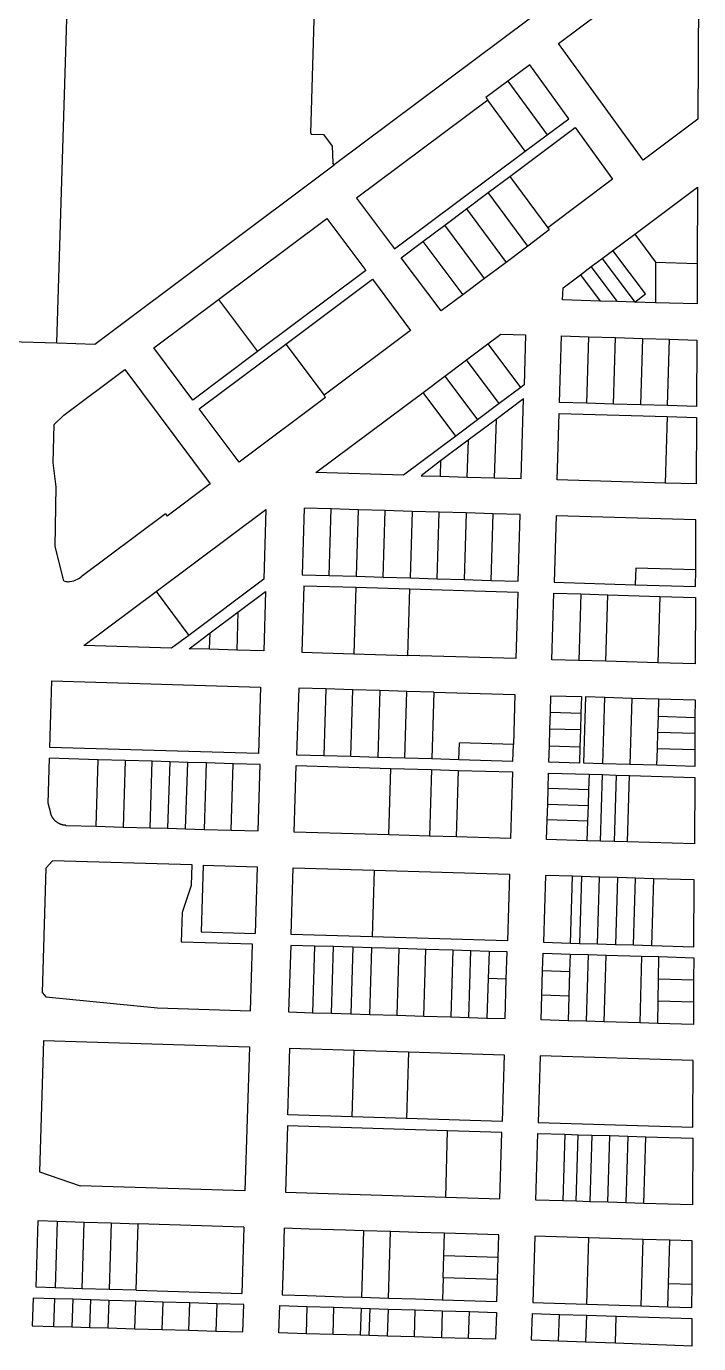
# Model space of a CAD drawing. Header units: inches. Extents: x 486468 to 494399, y 5455955 to 5460553.
# Drawn here: x 491655 to 492030, y 5456726 to 5457462 of the extents above; entities that cross this region are included whole.
import ezdxf

# ---------------------------------------------------------------- set-up
doc = ezdxf.new("R2010")
doc.units = ezdxf.units.IN
doc.header["$MEASUREMENT"] = 0
doc.layers.add('ParcelLines', color=10, linetype='Continuous')

msp = doc.modelspace()

# ---------------------------------------------------------------- linework, layer by layer
at = {"layer": 'ParcelLines', "color": 1}
for p, q in [((491813.967, 5457401.974), (491820.554, 5457616.52)), ((491672.209, 5457284.952), (491681.892, 5457600.324)), ((491988.717, 5457505.227), (491827.134, 5457384.299)), ((492030.495, 5457497.833), (492030.047, 5457409.882)), ((491952.347, 5457452.131), (492001.096, 5457488.632)), ((491999.547, 5457387.032), (491952.347, 5457452.131)), ((491936.209, 5457440.196), (491924.007, 5457431.06)), ((491958.013, 5457410.12), (491936.209, 5457440.196)), ((491924.007, 5457431.06), (491911.802, 5457421.922)), ((491924.007, 5457431.06), (491945.864, 5457401.024)), ((491911.802, 5457421.922), (491912.805, 5457420.55)), ((491912.805, 5457420.55), (491839.591, 5457365.735)), ((491933.715, 5457391.929), (491912.805, 5457420.55)), ((491945.864, 5457401.024), (491958.013, 5457410.12)), ((492030.047, 5457409.882), (491999.547, 5457387.032)), ((491813.967, 5457401.974), (491814.296, 5457401.531)), ((491814.296, 5457401.531), (491821.118, 5457401.3)), ((491821.118, 5457401.3), (491826.003, 5457394.742)), ((491925.179, 5457377.915), (491961.595, 5457405.176)), ((491933.715, 5457391.929), (491945.864, 5457401.024)), ((491961.595, 5457405.176), (491982.505, 5457376.333)), ((491826.003, 5457394.742), (491826.33, 5457385.378)), ((491860.823, 5457337.358), (491933.715, 5457391.929)), ((491693.514, 5457284.298), (491827.134, 5457384.299)), ((491827.134, 5457384.299), (491826.33, 5457385.378)), ((491913.04, 5457368.827), (491925.179, 5457377.915)), ((491925.179, 5457377.915), (491946.251, 5457349.193)), ((491982.505, 5457376.333), (491946.251, 5457349.193)), ((491994.807, 5457345.672), (492029.897, 5457371.933)), ((492029.897, 5457371.933), (492029.698, 5457329.333)), ((491839.591, 5457365.735), (491860.823, 5457337.358)), ((491900.9, 5457359.739), (491913.04, 5457368.827)), ((491935.069, 5457338.918), (491913.04, 5457368.827)), ((491888.761, 5457350.651), (491900.9, 5457359.739)), ((491900.9, 5457359.739), (491922.985, 5457329.872)), ((491762.562, 5457309.241), (491822.958, 5457354.437)), ((491822.958, 5457354.437), (491844.719, 5457325.304)), ((491876.621, 5457341.564), (491888.761, 5457350.651)), ((491910.902, 5457320.826), (491888.761, 5457350.651)), ((491947.153, 5457347.964), (491935.069, 5457338.918)), ((491946.251, 5457349.193), (491947.153, 5457347.964)), ((491864.481, 5457332.476), (491876.621, 5457341.564)), ((491876.621, 5457341.564), (491898.818, 5457311.78)), ((491982.648, 5457336.571), (491994.807, 5457345.672)), ((491994.807, 5457345.672), (492006.498, 5457330.033)), ((491935.069, 5457338.918), (491922.985, 5457329.872)), ((491976.618, 5457332.061), (491982.648, 5457336.571)), ((492000.898, 5457312.233), (491982.648, 5457336.571)), ((491844.719, 5457325.304), (491784.336, 5457280.11)), ((491886.735, 5457302.734), (491864.481, 5457332.476)), ((491922.985, 5457329.872), (491910.902, 5457320.826)), ((491964.518, 5457323.001), (491970.558, 5457327.521)), ((491970.558, 5457327.521), (491976.618, 5457332.061)), ((491985.198, 5457307.983), (491970.558, 5457327.521)), ((491976.618, 5457332.061), (491994.838, 5457307.703)), ((492006.498, 5457330.033), (492006.348, 5457307.363)), ((492006.498, 5457330.033), (492029.698, 5457329.333)), ((492029.698, 5457329.333), (492029.598, 5457306.683)), ((491800.059, 5457284.269), (491848.366, 5457320.422)), ((491848.366, 5457320.422), (491869.694, 5457291.868)), ((491910.902, 5457320.826), (491898.818, 5457311.78)), ((491954.798, 5457315.731), (491964.518, 5457323.001)), ((491898.818, 5457311.78), (491886.735, 5457302.734)), ((491954.548, 5457308.881), (491954.798, 5457315.731)), ((491994.838, 5457307.703), (492000.898, 5457312.233)), ((491726.323, 5457282.12), (491762.562, 5457309.241)), ((491762.562, 5457309.241), (491784.336, 5457280.11)), ((491975.498, 5457308.262), (491954.548, 5457308.881)), ((491985.198, 5457307.983), (491975.498, 5457308.262)), ((491994.838, 5457307.703), (491985.198, 5457307.983)), ((492006.348, 5457307.363), (491994.838, 5457307.703)), ((492029.598, 5457306.683), (492006.348, 5457307.363)), ((491869.694, 5457291.868), (491821.397, 5457255.709)), ((491912.919, 5457284.411), (491920.099, 5457289.781)), ((491920.099, 5457289.781), (491933.899, 5457289.381)), ((491933.899, 5457289.381), (491933.05, 5457261.431)), ((491952.9, 5457251.682), (491953.999, 5457288.781)), ((491953.999, 5457288.781), (491969.048, 5457288.332)), ((491646.018, 5457285.756), (491672.209, 5457284.952)), ((491672.209, 5457284.952), (491693.514, 5457284.298)), ((491748.103, 5457252.992), (491726.323, 5457282.12)), ((491751.75, 5457248.114), (491800.059, 5457284.269)), ((491800.059, 5457284.269), (491821.397, 5457255.709)), ((491900.849, 5457275.381), (491912.919, 5457284.411)), ((491969.048, 5457288.332), (491967.95, 5457251.232)), ((491969.048, 5457288.332), (491984.148, 5457287.883)), ((491984.148, 5457287.883), (491999.198, 5457287.433)), ((491999.198, 5457287.433), (492014.298, 5457286.983)), ((492014.298, 5457286.983), (492029.498, 5457286.533)), ((492029.498, 5457286.533), (492029.298, 5457249.383)), ((491784.336, 5457280.11), (491748.103, 5457252.992)), ((491888.77, 5457266.35), (491900.849, 5457275.381)), ((491919.09, 5457250.991), (491900.849, 5457275.381)), ((491676.137, 5457244.541), (491710.225, 5457270.055)), ((491710.225, 5457270.055), (491757.92, 5457206.281)), ((491876.65, 5457257.28), (491888.77, 5457266.35)), ((491931.16, 5457260.021), (491919.09, 5457250.991)), ((491933.05, 5457261.431), (491931.16, 5457260.021)), ((491822.309, 5457254.488), (491774.018, 5457218.333)), ((491816.901, 5457212.58), (491876.65, 5457257.28)), ((491822.309, 5457254.488), (491821.397, 5457255.709)), ((491894.9, 5457232.891), (491876.65, 5457257.28)), ((491932.8, 5457253.632), (491917.39, 5457242.101)), ((491931.5, 5457209.132), (491932.8, 5457253.632)), ((491967.95, 5457251.232), (491952.9, 5457251.682)), ((491670.812, 5457239.407), (491676.137, 5457244.541)), ((491774.018, 5457218.333), (491751.75, 5457248.114)), ((491919.09, 5457250.991), (491907.02, 5457241.961)), ((491951.6, 5457208.482), (491952.7, 5457245.582)), ((491952.7, 5457245.582), (492012.999, 5457243.773)), ((491983.049, 5457250.773), (491967.95, 5457251.232)), ((491998.099, 5457250.323), (491983.049, 5457250.773)), ((492013.199, 5457249.873), (491998.099, 5457250.323)), ((492029.298, 5457249.383), (492013.199, 5457249.873)), ((491670.153, 5457217.857), (491670.812, 5457239.407)), ((491907.02, 5457241.961), (491894.9, 5457232.891)), ((491917.39, 5457242.101), (491901.94, 5457230.541)), ((492012.999, 5457243.773), (492029.249, 5457243.283)), ((492029.249, 5457243.283), (492029.1, 5457206.134)), ((491894.9, 5457232.891), (491865.75, 5457211.08)), ((491901.94, 5457230.541), (491886.5, 5457218.981)), ((491671.949, 5457204.61), (491670.153, 5457217.857)), ((491886.5, 5457218.981), (491875.55, 5457210.781)), ((491865.75, 5457211.08), (491816.901, 5457212.58)), ((491875.55, 5457210.781), (491886.25, 5457210.461)), ((491886.25, 5457210.461), (491901.35, 5457210.022)), ((491901.35, 5457210.022), (491916.4, 5457209.582)), ((491916.4, 5457209.582), (491931.5, 5457209.132)), ((492011.9, 5457206.653), (491951.6, 5457208.482)), ((491671.398, 5457171.245), (491671.949, 5457204.61)), ((491757.92, 5457206.281), (491733.765, 5457188.215)), ((492029.1, 5457206.134), (492011.9, 5457206.653)), ((491732.853, 5457189.435), (491685.85, 5457154.278)), ((491727.685, 5457146.072), (491788.901, 5457191.863)), ((491732.853, 5457189.435), (491733.765, 5457188.215)), ((491788.901, 5457191.863), (491787.72, 5457152.903)), ((491810.302, 5457192.68), (491809.202, 5457155.48)), ((491825.402, 5457192.22), (491810.302, 5457192.68)), ((491840.452, 5457191.77), (491825.402, 5457192.22)), ((491855.552, 5457191.31), (491840.452, 5457191.77)), ((491870.6, 5457190.861), (491855.552, 5457191.31)), ((491885.7, 5457190.402), (491870.6, 5457190.861)), ((491900.75, 5457189.952), (491885.7, 5457190.402)), ((491915.85, 5457189.492), (491900.75, 5457189.952)), ((491930.9, 5457189.032), (491915.85, 5457189.492)), ((491929.801, 5457151.882), (491930.9, 5457189.032)), ((491951, 5457188.382), (491949.901, 5457151.282)), ((492029, 5457186.034), (491951, 5457188.382)), ((492028.85, 5457158.184), (492029, 5457186.034)), ((491676.215, 5457152.015), (491671.398, 5457171.245)), ((492028.85, 5457158.184), (491995.4, 5457159.184)), ((492028.8, 5457148.884), (492028.85, 5457158.184)), ((491787.72, 5457152.903), (491745.894, 5457121.613)), ((491810.22, 5457149.344), (491809.071, 5457112.194)), ((491809.202, 5457155.48), (491824.252, 5457155.03)), ((491810.22, 5457149.344), (491839.152, 5457148.481)), ((491824.252, 5457155.03), (491839.352, 5457154.58)), ((491839.352, 5457154.58), (491854.402, 5457154.132)), ((491854.402, 5457154.132), (491869.502, 5457153.682)), ((491869.502, 5457153.682), (491884.552, 5457153.232)), ((491884.552, 5457153.232), (491899.652, 5457152.782)), ((491899.652, 5457152.782), (491914.701, 5457152.332)), ((491914.701, 5457152.332), (491929.801, 5457151.882)), ((491949.901, 5457151.282), (491995.15, 5457149.904)), ((491995.15, 5457149.904), (492028.8, 5457148.884)), ((491687.388, 5457115.93), (491727.685, 5457146.072)), ((491727.685, 5457146.072), (491745.894, 5457121.613)), ((491773.298, 5457134.505), (491788.732, 5457146.05)), ((491788.732, 5457146.05), (491787.728, 5457112.94)), ((491839.152, 5457148.481), (491838.027, 5457111.332)), ((491839.152, 5457148.481), (491869.302, 5457147.582)), ((491868.202, 5457110.432), (491869.302, 5457147.582)), ((491869.302, 5457147.582), (491929.601, 5457145.782)), ((491929.601, 5457145.782), (491928.502, 5457108.632)), ((491948.602, 5457108.034), (491949.701, 5457145.182)), ((491949.701, 5457145.182), (491964.801, 5457144.723)), ((491964.801, 5457144.723), (491963.702, 5457107.594)), ((491964.801, 5457144.723), (491979.901, 5457144.264)), ((491978.751, 5457107.144), (491979.901, 5457144.264)), ((491979.901, 5457144.264), (492008.75, 5457143.394)), ((492008.75, 5457143.394), (492028.75, 5457142.784)), ((492028.75, 5457142.784), (492028.601, 5457105.684)), ((491757.865, 5457122.959), (491773.298, 5457134.505)), ((491773.298, 5457134.505), (491772.64, 5457113.389)), ((491745.894, 5457121.613), (491736.347, 5457114.471)), ((491746.129, 5457114.179), (491757.865, 5457122.959)), ((491757.551, 5457113.839), (491757.865, 5457122.959)), ((491736.347, 5457114.471), (491687.388, 5457115.93)), ((491757.551, 5457113.839), (491746.129, 5457114.179)), ((491772.64, 5457113.389), (491757.551, 5457113.839)), ((491787.728, 5457112.94), (491772.64, 5457113.389)), ((491809.071, 5457112.194), (491838.027, 5457111.332)), ((491838.027, 5457111.332), (491868.202, 5457110.432)), ((491928.502, 5457108.632), (491868.202, 5457110.432)), ((491963.702, 5457107.594), (491948.602, 5457108.034)), ((491978.751, 5457107.144), (491963.702, 5457107.594)), ((492007.651, 5457106.304), (491978.751, 5457107.144)), ((492028.601, 5457105.684), (492007.651, 5457106.304)), ((491668.405, 5457059.079), (491669.504, 5457096.179)), ((491669.504, 5457096.179), (491785.934, 5457092.77)), ((491785.934, 5457092.77), (491784.785, 5457055.621)), ((491807.253, 5457092.131), (491806.104, 5457054.981)), ((491822.353, 5457091.682), (491807.253, 5457092.131)), ((491822.353, 5457091.682), (491821.204, 5457054.541)), ((491837.403, 5457091.232), (491822.353, 5457091.682)), ((491836.304, 5457054.092), (491837.403, 5457091.232)), ((491852.503, 5457090.782), (491837.403, 5457091.232)), ((491852.503, 5457090.782), (491851.403, 5457053.652)), ((491867.603, 5457090.332), (491852.503, 5457090.782)), ((491882.652, 5457089.882), (491867.603, 5457090.332)), ((491882.652, 5457089.882), (491927.902, 5457088.533)), ((491927.902, 5457088.533), (491927.073, 5457060.683)), ((491947.732, 5457078.634), (491948.002, 5457087.934)), ((491948.002, 5457087.934), (491965.102, 5457087.434)), ((491965.102, 5457087.434), (491964.812, 5457078.084)), ((491966.403, 5457050.234), (491967.502, 5457087.384)), ((491967.502, 5457087.384), (491978.152, 5457087.064)), ((491978.152, 5457087.064), (491993.252, 5457086.604)), ((491993.252, 5457086.604), (492008.352, 5457086.144)), ((492008.352, 5457086.144), (492028.501, 5457085.535)), ((492028.501, 5457085.535), (492028.452, 5457075.635)), ((491947.453, 5457069.284), (491947.732, 5457078.634)), ((491964.812, 5457078.084), (491964.523, 5457068.784)), ((492007.772, 5457067.585), (492008.042, 5457076.234)), ((492028.452, 5457075.635), (492028.402, 5457066.985)), ((491947.173, 5457059.934), (491947.453, 5457069.284)), ((491964.523, 5457068.784), (491964.233, 5457059.434)), ((491927.073, 5457060.683), (491896.923, 5457061.583)), ((491926.803, 5457051.433), (491927.073, 5457060.683)), ((492007.483, 5457058.285), (492007.772, 5457067.585)), ((492007.772, 5457067.585), (492028.402, 5457066.985)), ((492028.402, 5457066.985), (492028.353, 5457057.685)), ((491784.785, 5457055.621), (491668.405, 5457059.079)), ((491806.104, 5457054.981), (491821.204, 5457054.541)), ((491821.204, 5457054.541), (491836.304, 5457054.092)), ((491836.304, 5457054.092), (491851.403, 5457053.652)), ((491851.403, 5457053.652), (491866.453, 5457053.213)), ((491866.453, 5457053.213), (491881.553, 5457052.773)), ((491946.903, 5457050.834), (491947.173, 5457059.934)), ((491964.233, 5457059.434), (491963.953, 5457050.334)), ((492007.203, 5457049.045), (492007.483, 5457058.285)), ((492028.353, 5457057.685), (492028.303, 5457048.435)), ((491667.426, 5457027.84), (491668.205, 5457052.979)), ((491695.305, 5457052.169), (491668.205, 5457052.979)), ((491694.206, 5457015.03), (491695.305, 5457052.169)), ((491710.405, 5457051.72), (491695.305, 5457052.169)), ((491710.405, 5457051.72), (491709.256, 5457014.59)), ((491725.505, 5457051.271), (491710.405, 5457051.72)), ((491724.356, 5457014.15), (491725.505, 5457051.271)), ((491735.255, 5457050.981), (491725.505, 5457051.271)), ((491745.305, 5457050.681), (491735.255, 5457050.981)), ((491755.655, 5457050.381), (491745.305, 5457050.681)), ((491755.655, 5457050.381), (491754.506, 5457013.271)), ((491770.755, 5457049.931), (491755.655, 5457050.381)), ((491769.605, 5457012.831), (491770.755, 5457049.931)), ((491785.805, 5457049.481), (491770.755, 5457049.931)), ((491784.705, 5457012.382), (491785.805, 5457049.481)), ((491804.805, 5457011.782), (491805.905, 5457048.881)), ((491805.905, 5457048.881), (491858.753, 5457047.333)), ((491858.753, 5457047.333), (491881.353, 5457046.663)), ((491881.353, 5457046.663), (491880.255, 5457009.533)), ((491881.353, 5457046.663), (491896.453, 5457046.223)), ((491881.553, 5457052.773), (491896.653, 5457052.323)), ((491895.355, 5457009.083), (491896.453, 5457046.223)), ((491896.453, 5457046.223), (491926.653, 5457045.333)), ((491896.653, 5457052.323), (491926.803, 5457051.433)), ((491963.953, 5457050.334), (491946.903, 5457050.834)), ((491977.053, 5457049.925), (491966.403, 5457050.234)), ((491992.153, 5457049.485), (491977.053, 5457049.925)), ((492007.203, 5457049.045), (491992.153, 5457049.485)), ((492028.303, 5457048.435), (492007.203, 5457049.045)), ((491926.653, 5457045.333), (491925.554, 5457008.184)), ((491946.493, 5457036.033), (491946.753, 5457044.733)), ((491946.753, 5457044.733), (491969.303, 5457044.075)), ((491969.303, 5457044.075), (491969.033, 5457035.335)), ((491969.303, 5457044.075), (491976.903, 5457043.845)), ((491976.903, 5457043.845), (491984.453, 5457043.625)), ((491984.453, 5457043.625), (491983.354, 5457006.515)), ((491984.453, 5457043.625), (491991.953, 5457043.405)), ((491991.953, 5457043.405), (492028.303, 5457042.335)), ((492028.303, 5457042.335), (492028.104, 5457005.186)), ((491946.233, 5457027.284), (491946.493, 5457036.033)), ((491969.033, 5457035.335), (491968.763, 5457026.635)), ((491668.846, 5457022.29), (491667.426, 5457027.84)), ((491945.974, 5457018.584), (491946.233, 5457027.284)), ((491968.763, 5457026.635), (491968.494, 5457017.885)), ((491945.654, 5457007.634), (491945.974, 5457018.584)), ((491968.494, 5457017.885), (491945.974, 5457018.584)), ((491968.494, 5457017.885), (491968.154, 5457006.965)), ((491677.306, 5457015.53), (491694.206, 5457015.03)), ((491694.206, 5457015.03), (491709.256, 5457014.59)), ((491709.256, 5457014.59), (491724.356, 5457014.15)), ((491724.356, 5457014.15), (491734.106, 5457013.871)), ((491734.106, 5457013.871), (491744.156, 5457013.571)), ((491744.156, 5457013.571), (491754.506, 5457013.271)), ((491754.506, 5457013.271), (491769.605, 5457012.831)), ((491769.605, 5457012.831), (491784.705, 5457012.382)), ((491857.605, 5457010.213), (491804.805, 5457011.782)), ((491880.255, 5457009.533), (491857.605, 5457010.213)), ((491895.355, 5457009.083), (491880.255, 5457009.533)), ((491925.554, 5457008.184), (491895.355, 5457009.083)), ((491968.154, 5457006.965), (491945.654, 5457007.634)), ((491975.804, 5457006.735), (491968.154, 5457006.965)), ((491983.354, 5457006.515), (491975.804, 5457006.735)), ((491990.854, 5457006.295), (491983.354, 5457006.515)), ((492028.104, 5457005.186), (491990.854, 5457006.295)), ((491666.306, 5456991.888), (491669.923, 5456995.779)), ((491747.785, 5456993.468), (491669.923, 5456995.779)), ((491664.18, 5456921.956), (491666.306, 5456991.888)), ((491747.438, 5456982.176), (491747.785, 5456993.468)), ((491753.876, 5456993.287), (491752.734, 5456956.11)), ((491753.876, 5456993.287), (491784.039, 5456992.392)), ((491784.039, 5456992.392), (491782.896, 5456955.2)), ((491802.99, 5456954.602), (491804.133, 5456991.816)), ((491804.133, 5456991.816), (491849.405, 5456990.465)), ((491849.405, 5456990.465), (491848.266, 5456953.234)), ((491849.405, 5456990.465), (491924.847, 5456988.213)), ((491924.847, 5456988.213), (491923.733, 5456950.954)), ((491945.005, 5456987.534), (491943.856, 5456950.235)), ((491960.055, 5456987.094), (491945.005, 5456987.534)), ((491965.104, 5456986.944), (491960.055, 5456987.094)), ((491975.154, 5456986.645), (491965.104, 5456986.944)), ((491742.402, 5456967.09), (491747.438, 5456982.176)), ((491985.204, 5456986.345), (491975.154, 5456986.645)), ((491995.254, 5456986.045), (491985.204, 5456986.345)), ((492005.354, 5456985.746), (491995.254, 5456986.045)), ((492028.004, 5456985.086), (492005.354, 5456985.746)), ((492027.806, 5456947.736), (492028.004, 5456985.086)), ((491741.888, 5456950.341), (491742.402, 5456967.09)), ((491781.49, 5456949.146), (491741.888, 5456950.341)), ((491752.734, 5456956.11), (491782.896, 5456955.2)), ((491848.266, 5456953.234), (491802.99, 5456954.602)), ((491923.733, 5456950.954), (491848.266, 5456953.234)), ((491943.856, 5456950.235), (491958.956, 5456949.785)), ((491780.348, 5456911.956), (491781.49, 5456949.146)), ((491802.803, 5456948.511), (491801.66, 5456911.306)), ((491816.055, 5456948.111), (491802.803, 5456948.511)), ((491816.055, 5456948.111), (491814.959, 5456910.895)), ((491826.757, 5456947.791), (491816.055, 5456948.111)), ((491825.609, 5456910.575), (491826.757, 5456947.791)), ((491837.408, 5456947.461), (491826.757, 5456947.791)), ((491837.408, 5456947.461), (491836.308, 5456910.245)), ((491848.109, 5456947.141), (491837.408, 5456947.461)), ((491846.958, 5456909.914), (491848.109, 5456947.141)), ((491863.161, 5456946.691), (491848.109, 5456947.141)), ((491863.161, 5456946.691), (491862.058, 5456909.454)), ((491878.264, 5456946.232), (491863.161, 5456946.691)), ((491877.157, 5456908.994), (491878.264, 5456946.232)), ((491893.366, 5456945.772), (491878.264, 5456946.232)), ((491893.366, 5456945.772), (491892.257, 5456908.524)), ((491903.417, 5456945.472), (491893.366, 5456945.772)), ((491902.306, 5456908.224), (491903.417, 5456945.472)), ((491913.519, 5456945.162), (491903.417, 5456945.472)), ((491913.519, 5456945.162), (491913.043, 5456929.936)), ((491923.57, 5456944.862), (491913.519, 5456945.162)), ((491923.115, 5456929.635), (491923.57, 5456944.862)), ((491943.416, 5456934.385), (491943.706, 5456944.135)), ((491943.706, 5456944.135), (491958.756, 5456943.685)), ((491958.756, 5456943.685), (491958.466, 5456933.935)), ((491958.756, 5456943.685), (491968.806, 5456943.385)), ((491958.956, 5456949.785), (491964.006, 5456949.635)), ((491964.006, 5456949.635), (491974.056, 5456949.335)), ((491968.806, 5456943.385), (491967.707, 5456906.115)), ((491968.806, 5456943.385), (491978.856, 5456943.085)), ((491974.056, 5456949.335), (491984.106, 5456949.036)), ((491977.757, 5456905.805), (491978.856, 5456943.085)), ((491978.856, 5456943.085), (491998.606, 5456942.496)), ((491984.106, 5456949.036), (491994.156, 5456948.736)), ((491994.156, 5456948.736), (492004.206, 5456948.436)), ((492004.206, 5456948.436), (492027.806, 5456947.736)), ((491998.606, 5456942.496), (492008.356, 5456942.206)), ((492008.356, 5456942.206), (492027.756, 5456941.636)), ((492027.756, 5456941.636), (492027.686, 5456929.186)), ((491913.043, 5456929.936), (491912.356, 5456907.913)), ((491923.115, 5456929.635), (491913.043, 5456929.936)), ((491922.456, 5456907.603), (491923.115, 5456929.635)), ((491943.017, 5456920.635), (491943.416, 5456934.385)), ((491958.466, 5456933.935), (491958.057, 5456920.135)), ((492007.926, 5456917.336), (492008.136, 5456929.736)), ((492008.136, 5456929.736), (492027.686, 5456929.186)), ((492027.686, 5456929.186), (492027.626, 5456916.737)), ((491664.18, 5456921.956), (491666.108, 5456919.76)), ((491942.607, 5456906.885), (491943.017, 5456920.635)), ((491958.057, 5456920.135), (491943.017, 5456920.635)), ((491666.108, 5456919.76), (491728.394, 5456913.549)), ((491728.394, 5456913.549), (491780.348, 5456911.956)), ((491958.057, 5456920.135), (491957.657, 5456906.425)), ((492007.707, 5456904.897), (492007.926, 5456917.336)), ((492027.626, 5456916.737), (492007.926, 5456917.336)), ((492027.626, 5456916.737), (492027.557, 5456904.287)), ((491801.66, 5456911.306), (491814.959, 5456910.895)), ((491814.959, 5456910.895), (491825.609, 5456910.575)), ((491825.609, 5456910.575), (491836.308, 5456910.245)), ((491836.308, 5456910.245), (491846.958, 5456909.914)), ((491846.958, 5456909.914), (491862.058, 5456909.454)), ((491862.058, 5456909.454), (491877.157, 5456908.994)), ((491877.157, 5456908.994), (491892.257, 5456908.524)), ((491892.257, 5456908.524), (491902.306, 5456908.224)), ((491902.306, 5456908.224), (491912.356, 5456907.913)), ((491912.356, 5456907.913), (491922.456, 5456907.603)), ((491957.657, 5456906.425), (491942.607, 5456906.885)), ((491967.707, 5456906.115), (491957.657, 5456906.425)), ((491977.757, 5456905.805), (491967.707, 5456906.115)), ((491997.757, 5456905.197), (491977.757, 5456905.805)), ((492007.707, 5456904.897), (491997.757, 5456905.197)), ((492027.557, 5456904.287), (492007.707, 5456904.897)), ((491664.895, 5456895.378), (491662.638, 5456822.03)), ((491664.895, 5456895.378), (491779.731, 5456891.858)), ((491779.731, 5456891.858), (491777.287, 5456811.484)), ((491801.209, 5456853.884), (491802.309, 5456891.033)), ((491802.309, 5456891.033), (491838.159, 5456889.944)), ((491838.159, 5456889.944), (491868.609, 5456889.014)), ((491868.609, 5456889.014), (491867.509, 5456851.834)), ((491868.609, 5456889.014), (491921.908, 5456887.385)), ((491921.908, 5456887.385), (491920.809, 5456850.186)), ((491942.007, 5456886.785), (491940.909, 5456849.586)), ((492027.457, 5456884.137), (491942.007, 5456886.785)), ((492027.258, 5456846.938), (492027.457, 5456884.137)), ((491801.01, 5456847.784), (491799.86, 5456810.635)), ((491890.409, 5456845.015), (491801.01, 5456847.784)), ((491837.059, 5456852.774), (491801.209, 5456853.884)), ((491867.509, 5456851.834), (491837.059, 5456852.774)), ((491920.809, 5456850.186), (491867.509, 5456851.834)), ((491940.909, 5456849.586), (492027.258, 5456846.938)), ((491920.609, 5456844.086), (491890.409, 5456845.015)), ((491919.51, 5456806.936), (491920.609, 5456844.086)), ((491939.61, 5456806.286), (491940.709, 5456843.486)), ((491940.709, 5456843.486), (491955.809, 5456843.026)), ((491955.809, 5456843.026), (491963.309, 5456842.796)), ((491963.309, 5456842.796), (491970.859, 5456842.566)), ((491970.859, 5456842.566), (491980.909, 5456842.256)), ((491980.909, 5456842.256), (491990.959, 5456841.946)), ((491990.959, 5456841.946), (492001.009, 5456841.636)), ((492001.009, 5456841.636), (492027.258, 5456840.838)), ((492027.258, 5456840.838), (492027.06, 5456803.588)), ((491662.638, 5456822.03), (491685.381, 5456814.299)), ((491777.287, 5456811.484), (491685.381, 5456814.299)), ((491799.86, 5456810.635), (491889.31, 5456807.865)), ((491889.31, 5456807.865), (491919.51, 5456806.936)), ((491954.66, 5456805.816), (491939.61, 5456806.286)), ((491962.21, 5456805.587), (491954.66, 5456805.816)), ((491969.76, 5456805.357), (491962.21, 5456805.587)), ((491979.81, 5456805.047), (491969.76, 5456805.357)), ((491989.86, 5456804.737), (491979.81, 5456805.047)), ((491999.91, 5456804.427), (491989.86, 5456804.737)), ((492027.06, 5456803.588), (491999.91, 5456804.427)), ((491660.763, 5456757.583), (491661.912, 5456794.782)), ((491661.912, 5456794.782), (491672.412, 5456794.452)), ((491672.412, 5456794.452), (491671.263, 5456757.263)), ((491672.412, 5456794.452), (491687.512, 5456793.983)), ((491686.363, 5456756.803), (491687.512, 5456793.983)), ((491687.512, 5456793.983), (491702.562, 5456793.523)), ((491702.562, 5456793.523), (491701.413, 5456756.344)), ((491702.562, 5456793.523), (491717.661, 5456793.053)), ((491716.513, 5456755.884), (491717.661, 5456793.053)), ((491776.693, 5456791.221), (491717.661, 5456793.053)), ((491776.693, 5456791.221), (491775.595, 5456754.071)), ((491843.361, 5456789.175), (491842.262, 5456751.985)), ((491858.461, 5456788.705), (491843.361, 5456789.175)), ((491857.362, 5456751.525), (491858.461, 5456788.705)), ((491888.321, 5456775.285), (491888.711, 5456787.765)), ((491918.91, 5456786.836), (491888.711, 5456787.765)), ((491918.541, 5456774.335), (491918.91, 5456786.836)), ((491939.01, 5456786.187), (491937.911, 5456749.037)), ((491969.16, 5456785.257), (491939.01, 5456786.187)), ((491968.061, 5456748.107), (491969.16, 5456785.257)), ((491999.31, 5456784.337), (491969.16, 5456785.257)), ((491999.31, 5456784.337), (491998.211, 5456747.167)), ((492014.41, 5456783.877), (491999.31, 5456784.337)), ((492013.661, 5456759.637), (492014.41, 5456783.877)), ((492026.96, 5456783.487), (492014.41, 5456783.877)), ((492026.831, 5456759.237), (492026.96, 5456783.487)), ((491887.941, 5456762.935), (491888.321, 5456775.285)), ((491888.321, 5456775.285), (491918.541, 5456774.335)), ((491918.171, 5456761.986), (491918.541, 5456774.335)), ((491887.941, 5456762.935), (491887.578, 5456750.606)), ((491918.171, 5456761.986), (491887.941, 5456762.935)), ((491917.812, 5456749.686), (491918.171, 5456761.986)), ((492013.261, 5456746.707), (492013.661, 5456759.637)), ((492026.761, 5456746.288), (492026.831, 5456759.237)), ((491659.063, 5456751.583), (491658.563, 5456736.083)), ((491671.113, 5456751.203), (491659.063, 5456751.583)), ((491671.263, 5456757.263), (491660.763, 5456757.583)), ((491686.363, 5456756.803), (491671.263, 5456757.263)), ((491701.413, 5456756.344), (491686.363, 5456756.803)), ((491716.513, 5456755.884), (491701.413, 5456756.344)), ((491716.513, 5456755.884), (491775.595, 5456754.071)), ((491842.262, 5456751.985), (491857.362, 5456751.525)), ((491670.613, 5456735.733), (491671.113, 5456751.203)), ((491681.163, 5456750.893), (491671.113, 5456751.203)), ((491681.163, 5456750.893), (491680.663, 5456735.443)), ((491691.213, 5456750.583), (491681.163, 5456750.893)), ((491690.713, 5456735.153), (491691.213, 5456750.583)), ((491701.263, 5456750.273), (491691.213, 5456750.583)), ((491701.263, 5456750.273), (491700.763, 5456734.863)), ((491716.313, 5456749.804), (491701.263, 5456750.273)), ((491715.863, 5456734.424), (491716.313, 5456749.804)), ((491731.413, 5456749.334), (491716.313, 5456749.804)), ((491731.413, 5456749.334), (491730.913, 5456733.994)), ((491746.463, 5456748.874), (491731.413, 5456749.334)), ((491746.013, 5456733.554), (491746.463, 5456748.874)), ((491761.563, 5456748.404), (491746.463, 5456748.874)), ((491761.563, 5456748.404), (491761.063, 5456733.124)), ((491776.613, 5456747.934), (491761.563, 5456748.404)), ((491776.163, 5456732.684), (491776.613, 5456747.934)), ((491796.263, 5456732.084), (491796.713, 5456747.334)), ((491796.713, 5456747.334), (491811.813, 5456746.864)), ((491811.813, 5456746.864), (491811.363, 5456731.644)), ((491811.813, 5456746.864), (491826.963, 5456746.395)), ((491826.463, 5456731.195), (491826.963, 5456746.395)), ((491826.963, 5456746.395), (491842.062, 5456745.925)), ((491842.062, 5456745.925), (491841.613, 5456730.756)), ((491842.062, 5456745.925), (491847.112, 5456745.765)), ((491846.663, 5456730.606), (491847.112, 5456745.765)), ((491847.112, 5456745.765), (491857.162, 5456745.455)), ((491857.162, 5456745.455), (491856.713, 5456730.306)), ((491857.162, 5456745.455), (491872.262, 5456744.996)), ((491871.813, 5456729.866), (491872.262, 5456744.996)), ((491872.262, 5456744.996), (491887.412, 5456744.526)), ((491887.412, 5456744.526), (491886.963, 5456729.416)), ((491887.412, 5456744.526), (491902.512, 5456744.056)), ((491887.578, 5456750.606), (491917.812, 5456749.686)), ((491937.911, 5456749.037), (491968.061, 5456748.107)), ((491968.061, 5456748.107), (491998.211, 5456747.167)), ((491998.211, 5456747.167), (492013.261, 5456746.707)), ((492013.261, 5456746.707), (492026.761, 5456746.288)), ((491902.063, 5456728.976), (491902.512, 5456744.056)), ((491902.512, 5456744.056), (491917.612, 5456743.586)), ((491917.612, 5456743.586), (491917.163, 5456728.536)), ((491937.263, 5456727.987), (491937.711, 5456742.937)), ((491937.711, 5456742.937), (491952.811, 5456742.467)), ((491952.362, 5456727.437), (491952.811, 5456742.467)), ((491952.811, 5456742.467), (491967.861, 5456742.007)), ((491967.861, 5456742.007), (491967.411, 5456726.887)), ((491967.861, 5456742.007), (491984.461, 5456741.497)), ((491984.011, 5456726.287), (491984.461, 5456741.497)), ((491984.461, 5456741.497), (492026.711, 5456740.188)), ((492026.711, 5456740.188), (492026.611, 5456724.738)), ((491658.563, 5456736.083), (491670.613, 5456735.733)), ((491670.613, 5456735.733), (491680.663, 5456735.443)), ((491680.663, 5456735.443), (491690.713, 5456735.153)), ((491690.713, 5456735.153), (491700.763, 5456734.863)), ((491700.763, 5456734.863), (491715.863, 5456734.424)), ((491715.863, 5456734.424), (491730.913, 5456733.994)), ((491730.913, 5456733.994), (491746.013, 5456733.554)), ((491746.013, 5456733.554), (491761.063, 5456733.124)), ((491761.063, 5456733.124), (491776.163, 5456732.684)), ((491811.363, 5456731.644), (491796.263, 5456732.084)), ((491826.463, 5456731.195), (491811.363, 5456731.644)), ((491841.613, 5456730.756), (491826.463, 5456731.195)), ((491846.663, 5456730.606), (491841.613, 5456730.756)), ((491856.713, 5456730.306), (491846.663, 5456730.606)), ((491871.813, 5456729.866), (491856.713, 5456730.306)), ((491886.963, 5456729.416), (491871.813, 5456729.866)), ((491902.063, 5456728.976), (491886.963, 5456729.416)), ((491917.163, 5456728.536), (491902.063, 5456728.976)), ((491952.362, 5456727.437), (491937.263, 5456727.987)), ((491967.411, 5456726.887), (491952.362, 5456727.437)), ((491984.011, 5456726.287), (491967.411, 5456726.887)), ((492026.611, 5456724.738), (491984.011, 5456726.287))]:
    msp.add_line(p, q, dxfattribs=at)
for points in [[(491964.518, 5457323.001), (491975.498, 5457308.282), (491975.498, 5457308.262)], [(491912.919, 5457284.411), (491931.15, 5457260.031), (491931.16, 5457260.021)], [(491983.049, 5457250.773), (491983.049, 5457250.783), (491984.148, 5457287.883)], [(491999.198, 5457287.433), (491998.099, 5457250.333), (491998.099, 5457250.323)], [(492013.199, 5457249.873), (492013.199, 5457249.883), (492014.298, 5457286.983)], [(491888.77, 5457266.35), (491907, 5457241.981), (491907.02, 5457241.961)], [(491917.39, 5457242.101), (491917.4, 5457242.081), (491916.4, 5457209.582)], [(492012.999, 5457243.773), (492011.9, 5457206.683), (492011.9, 5457206.653)], [(491901.35, 5457210.022), (491901.35, 5457210.032), (491901.95, 5457230.531), (491901.94, 5457230.541)], [(491886.5, 5457218.981), (491886.25, 5457210.481), (491886.25, 5457210.461)], [(491824.252, 5457155.03), (491825.402, 5457192.18), (491825.402, 5457192.22)], [(491840.452, 5457191.77), (491840.452, 5457191.73), (491839.352, 5457154.58)], [(491854.402, 5457154.132), (491855.552, 5457191.28), (491855.552, 5457191.31)], [(491870.6, 5457190.861), (491870.6, 5457190.831), (491869.502, 5457153.682)], [(491884.552, 5457153.232), (491885.7, 5457190.382), (491885.7, 5457190.402)], [(491900.75, 5457189.952), (491900.75, 5457189.932), (491899.652, 5457152.782)], [(491914.701, 5457152.332), (491915.85, 5457189.482), (491915.85, 5457189.492)], [(491995.4, 5457159.184), (491995.15, 5457149.934), (491995.15, 5457149.904)], [(491676.215, 5457152.015), (491676.726, 5457151.835), (491677.25, 5457151.7), (491677.784, 5457151.611), (491678.324, 5457151.569), (491678.866, 5457151.573), (491679.405, 5457151.625)], [(491679.405, 5457151.625), (491680.559, 5457151.836), (491681.692, 5457152.143), (491682.795, 5457152.544), (491683.861, 5457153.036), (491684.881, 5457153.615), (491685.85, 5457154.278)], [(492008.75, 5457143.394), (492008.75, 5457143.384), (492007.651, 5457106.304)], [(491866.453, 5457053.213), (491866.453, 5457053.233), (491867.603, 5457090.332)], [(491882.652, 5457089.882), (491881.553, 5457052.783), (491881.553, 5457052.773)], [(491977.053, 5457049.925), (491977.053, 5457049.935), (491978.152, 5457087.034), (491978.152, 5457087.064)], [(491993.252, 5457086.604), (491993.252, 5457086.584), (491992.153, 5457049.485)], [(492008.042, 5457076.234), (492008.352, 5457086.134), (492008.352, 5457086.144)], [(491947.732, 5457078.634), (491947.752, 5457078.634), (491964.802, 5457078.084), (491964.812, 5457078.084)], [(492028.452, 5457075.635), (492008.052, 5457076.234), (492008.042, 5457076.234)], [(491964.523, 5457068.784), (491964.503, 5457068.784), (491947.453, 5457069.284)], [(491896.653, 5457052.323), (491896.653, 5457052.333), (491896.923, 5457061.583)], [(491947.173, 5457059.934), (491947.203, 5457059.934), (491964.233, 5457059.434)], [(492028.353, 5457057.685), (492007.503, 5457058.285), (492007.483, 5457058.285)], [(491735.255, 5457050.981), (491734.106, 5457013.881), (491734.106, 5457013.871)], [(491744.156, 5457013.571), (491744.156, 5457013.581), (491745.305, 5457050.681)], [(491857.605, 5457010.213), (491857.605, 5457010.233), (491858.753, 5457047.333)], [(491975.804, 5457006.735), (491976.903, 5457043.835), (491976.903, 5457043.845)], [(491990.854, 5457006.295), (491991.953, 5457043.385), (491991.953, 5457043.405)], [(491969.033, 5457035.335), (491969.003, 5457035.335), (491946.503, 5457036.033), (491946.493, 5457036.033)], [(491946.233, 5457027.284), (491968.753, 5457026.635), (491968.763, 5457026.635)], [(491677.306, 5457015.53), (491677.146, 5457015.54), (491676.996, 5457015.54), (491676.836, 5457015.56), (491676.676, 5457015.57), (491676.526, 5457015.59), (491676.366, 5457015.61), (491676.206, 5457015.63), (491676.056, 5457015.65), (491675.896, 5457015.68), (491675.746, 5457015.71), (491675.596, 5457015.74), (491675.436, 5457015.78), (491675.286, 5457015.82), (491675.136, 5457015.86), (491674.986, 5457015.9), (491674.836, 5457015.95), (491674.686, 5457016), (491674.536, 5457016.05), (491674.386, 5457016.1), (491674.246, 5457016.16), (491674.096, 5457016.22), (491673.956, 5457016.28), (491673.806, 5457016.35), (491673.666, 5457016.41), (491673.526, 5457016.48), (491673.386, 5457016.55), (491673.246, 5457016.63), (491673.106, 5457016.7), (491672.976, 5457016.78), (491672.836, 5457016.86), (491672.706, 5457016.95), (491672.576, 5457017.03), (491672.446, 5457017.12), (491672.316, 5457017.21), (491672.186, 5457017.3), (491672.066, 5457017.4), (491671.936, 5457017.5), (491671.816, 5457017.6), (491671.696, 5457017.7), (491671.576, 5457017.8), (491671.466, 5457017.91), (491671.346, 5457018.01), (491671.236, 5457018.12), (491671.126, 5457018.23), (491671.016, 5457018.35), (491670.906, 5457018.46), (491670.806, 5457018.58), (491670.696, 5457018.7), (491670.596, 5457018.82), (491670.506, 5457018.94), (491670.406, 5457019.07), (491670.306, 5457019.19), (491670.216, 5457019.32), (491670.126, 5457019.45), (491670.036, 5457019.58), (491669.956, 5457019.71), (491669.876, 5457019.84), (491669.796, 5457019.98), (491669.716, 5457020.12), (491669.636, 5457020.25), (491669.566, 5457020.39), (491669.496, 5457020.53), (491669.426, 5457020.67), (491669.356, 5457020.82), (491669.296, 5457020.96), (491669.236, 5457021.1), (491669.176, 5457021.25), (491669.116, 5457021.4), (491669.066, 5457021.54), (491669.016, 5457021.69), (491668.966, 5457021.84), (491668.916, 5457021.99), (491668.876, 5457022.14), (491668.846, 5457022.29)], [(491958.956, 5456949.785), (491960.055, 5456987.084), (491960.055, 5456987.094)], [(491965.104, 5456986.944), (491965.104, 5456986.934), (491964.006, 5456949.635)], [(491974.056, 5456949.335), (491975.154, 5456986.635), (491975.154, 5456986.645)], [(491985.204, 5456986.345), (491985.204, 5456986.335), (491984.106, 5456949.036)], [(491994.156, 5456948.736), (491995.254, 5456986.035), (491995.254, 5456986.045)], [(492005.354, 5456985.746), (492005.354, 5456985.736), (492004.206, 5456948.436)], [(491998.606, 5456942.496), (491998.606, 5456942.486), (491997.757, 5456905.197)], [(492008.136, 5456929.736), (492008.356, 5456942.186), (492008.356, 5456942.206)], [(491943.416, 5456934.385), (491958.456, 5456933.935), (491958.466, 5456933.935)], [(491837.059, 5456852.774), (491837.059, 5456852.784), (491838.159, 5456889.934), (491838.159, 5456889.944)], [(491889.31, 5456807.865), (491889.31, 5456807.885), (491890.409, 5456845.015)], [(491955.809, 5456843.026), (491954.66, 5456805.836), (491954.66, 5456805.816)], [(491962.21, 5456805.587), (491963.309, 5456842.786), (491963.309, 5456842.796)], [(491970.859, 5456842.566), (491969.76, 5456805.387), (491969.76, 5456805.357)], [(491979.81, 5456805.047), (491980.909, 5456842.236), (491980.909, 5456842.256)], [(491990.959, 5456841.946), (491990.959, 5456841.936), (491989.86, 5456804.737)], [(491999.91, 5456804.427), (491999.91, 5456804.437), (492001.009, 5456841.636)], [(491799.211, 5456790.534), (491798.591, 5456769.484), (491798.112, 5456753.334)], [(491843.361, 5456789.175), (491833.311, 5456789.485), (491813.161, 5456790.105), (491799.211, 5456790.534)], [(491888.711, 5456787.765), (491873.561, 5456788.235), (491858.461, 5456788.705)], [(492013.661, 5456759.637), (492026.811, 5456759.237), (492026.831, 5456759.237)], [(491798.112, 5456753.334), (491812.012, 5456752.904), (491832.162, 5456752.295), (491842.262, 5456751.985)], [(491857.362, 5456751.525), (491872.462, 5456751.065), (491887.562, 5456750.606), (491887.578, 5456750.606)]]:
    msp.add_lwpolyline(points, dxfattribs=at)

doc.saveas('drawing.dxf')
